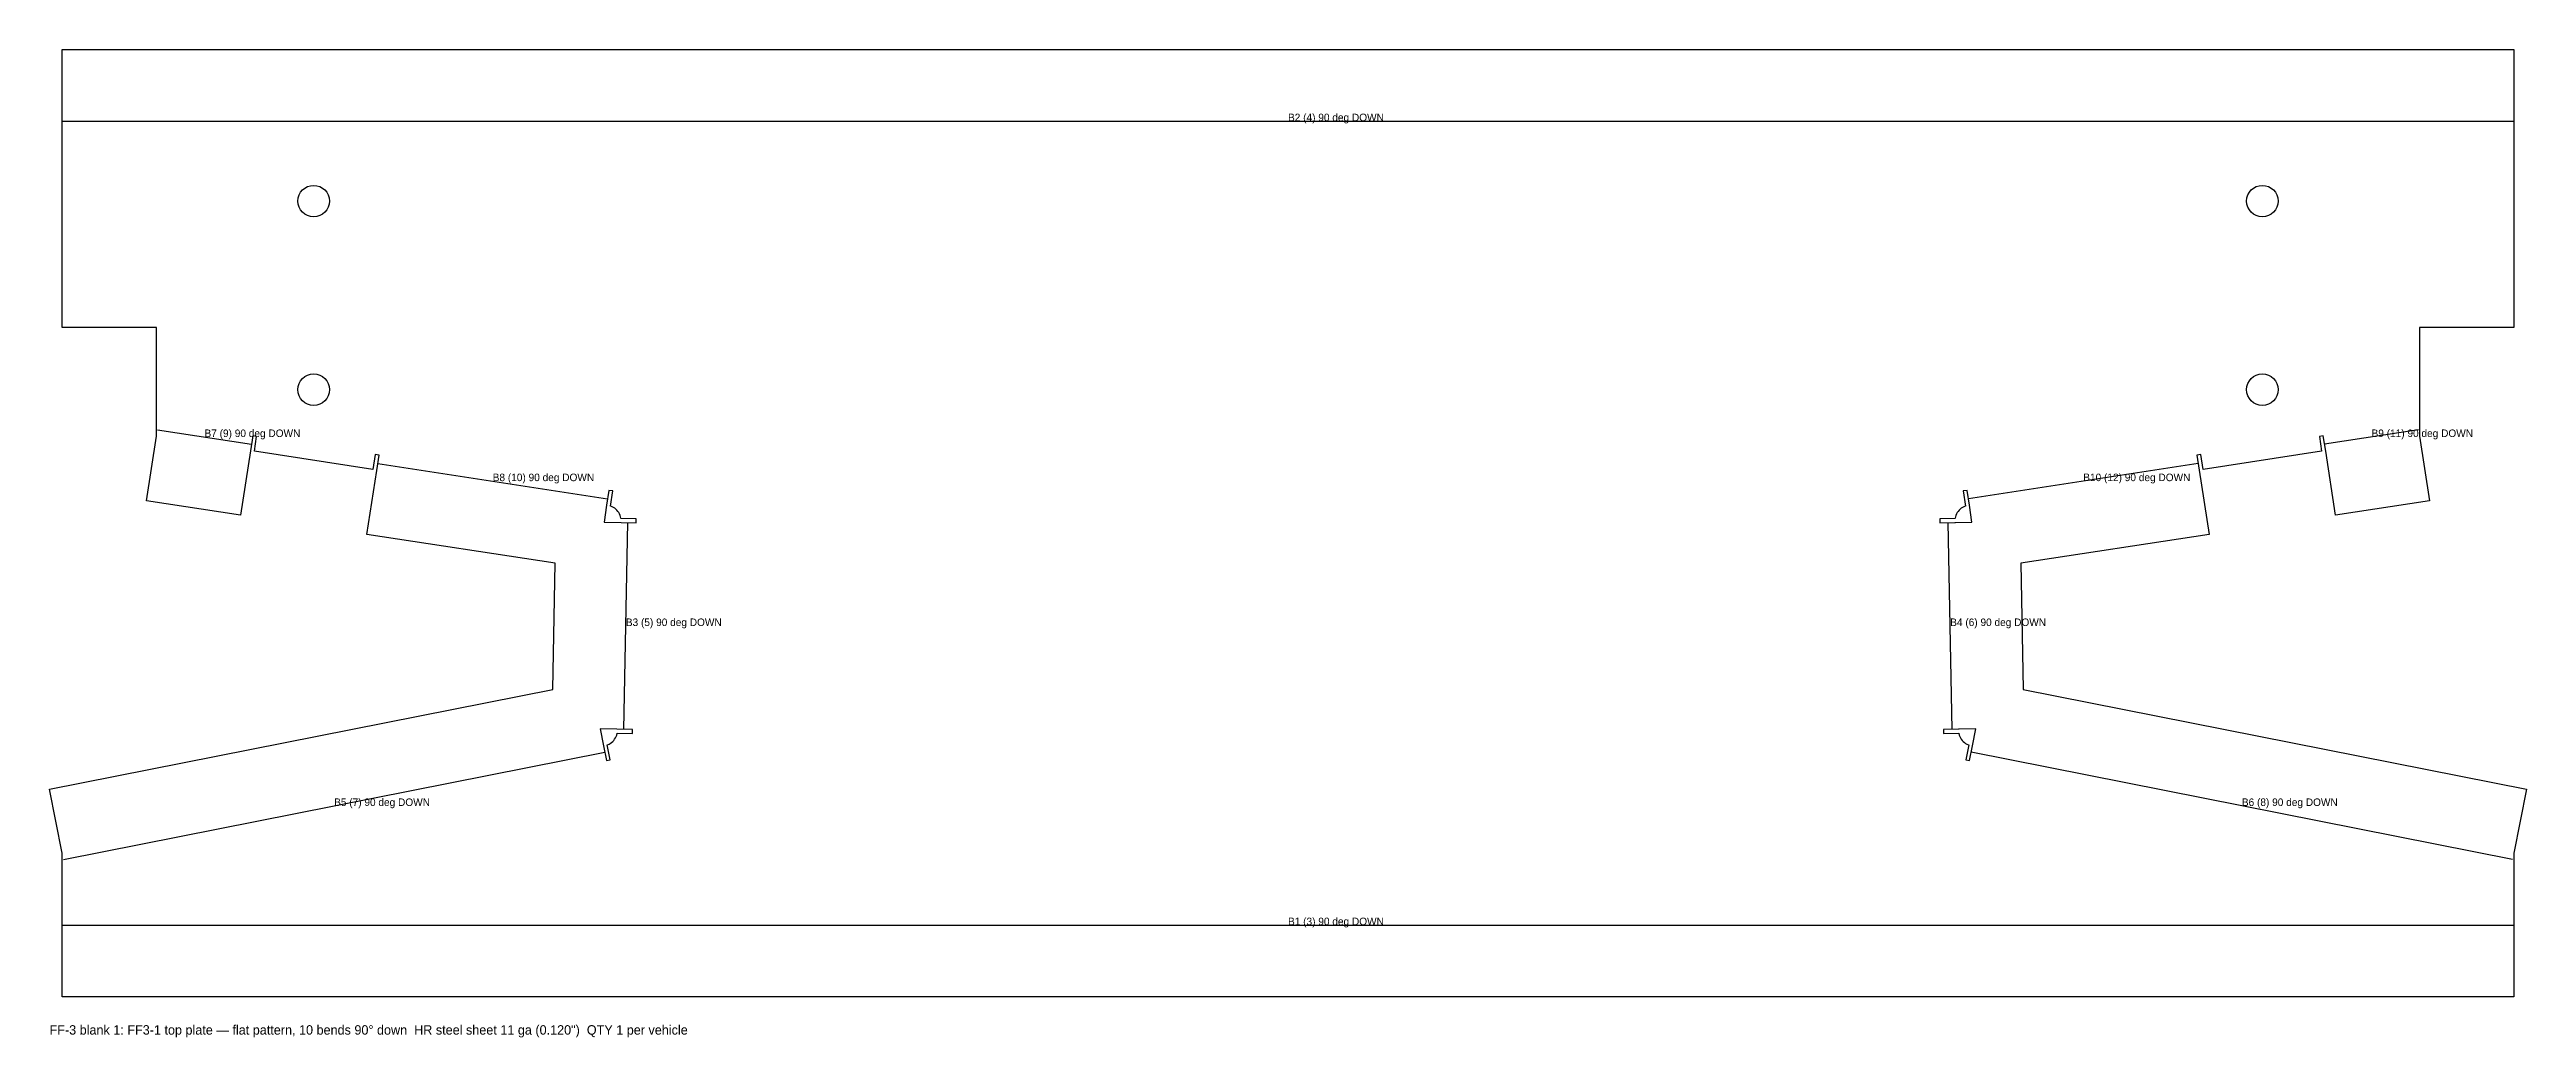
# Model space of a CAD drawing. Header units: inches. Extents: x 0 to 39.4, y -0.6 to 15.1.
import ezdxf

# ---------------------------------------------------------------- set-up
doc = ezdxf.new("R2010")
doc.units = ezdxf.units.IN
doc.header["$MEASUREMENT"] = 0
for name, color, linetype in [('BEND', 5, 'Continuous'), ('CUT', 7, 'Continuous'), ('TEXT', 3, 'Continuous')]:
    doc.layers.add(name, color=color, linetype=linetype)

msp = doc.modelspace()

# ---------------------------------------------------------------- linework, layer by layer
at = {"layer": 'BEND'}
for p, q in [((0.202, 13.933), (39.202, 13.933)), ((1.717, 9.022), (3.212, 8.793)), ((37.686, 9.022), (36.191, 8.793)), ((5.223, 8.486), (8.878, 7.926)), ((34.18, 8.486), (30.526, 7.926)), ((9.138, 4.256), (9.197, 7.546)), ((30.265, 4.256), (30.206, 7.546)), ((0.222, 2.185), (8.833, 3.892)), ((39.181, 2.185), (30.57, 3.892)), ((0.202, 1.141), (39.202, 1.141))]:
    msp.add_line(p, q, dxfattribs=at)
at = {"layer": 'CUT'}
for points in [[(3.039, 7.666), (1.545, 7.895), (1.702, 8.92), (1.702, 10.649), (0.202, 10.649), (0.202, 14.037), (0.202, 15.073), (39.202, 15.073), (39.202, 14.037), (39.202, 10.649), (37.702, 10.649), (37.702, 8.92), (37.859, 7.895), (36.364, 7.666), (36.209, 8.681), (36.209, 8.681), (36.171, 8.927), (36.109, 8.918), (36.145, 8.681), (34.258, 8.392), (34.222, 8.629), (34.16, 8.619), (34.196, 8.383), (34.196, 8.383), (34.353, 7.358), (31.358, 6.899), (31.395, 4.891), (39.403, 3.304), (39.202, 2.287), (39.202, 1.037), (39.202, 0), (0.202, 0), (0.202, 1.037), (0.202, 2.287), (0, 3.304), (8.008, 4.891), (8.045, 6.899), (5.05, 7.358), (5.205, 8.373), (5.243, 8.619), (5.181, 8.629), (5.145, 8.392), (3.258, 8.681), (3.294, 8.918), (3.232, 8.927), (3.196, 8.691), (3.039, 7.666)], [(8.928, 7.808), (8.923, 7.81), (8.96, 8.05), (8.898, 8.059), (8.862, 7.823), (8.821, 7.553), (9.094, 7.548), (9.333, 7.544), (9.334, 7.606), (9.091, 7.611), (9.09, 7.616), (9.085, 7.639), (9.077, 7.662), (9.068, 7.684), (9.056, 7.705), (9.043, 7.724), (9.027, 7.743), (9.01, 7.76), (8.991, 7.775), (8.971, 7.788), (8.95, 7.799), (8.928, 7.808)], [(30.361, 7.724), (30.347, 7.705), (30.335, 7.684), (30.326, 7.662), (30.318, 7.639), (30.313, 7.616), (30.312, 7.611), (30.069, 7.606), (30.07, 7.544), (30.31, 7.548), (30.32, 7.548), (30.582, 7.553), (30.541, 7.823), (30.505, 8.059), (30.443, 8.05), (30.48, 7.81), (30.475, 7.808), (30.453, 7.799), (30.432, 7.788), (30.412, 7.775), (30.393, 7.76), (30.376, 7.743), (30.361, 7.724)], [(9.028, 4.19), (9.029, 4.196), (9.272, 4.191), (9.273, 4.254), (9.024, 4.258), (8.759, 4.263), (8.812, 3.994), (8.859, 3.759), (8.92, 3.771), (8.873, 4.01), (8.878, 4.011), (8.9, 4.022), (8.921, 4.034), (8.941, 4.048), (8.959, 4.065), (8.975, 4.082), (8.99, 4.102), (9.003, 4.122), (9.013, 4.144), (9.022, 4.167), (9.028, 4.19)], [(30.503, 4.022), (30.525, 4.011), (30.53, 4.01), (30.483, 3.771), (30.544, 3.759), (30.591, 3.994), (30.644, 4.263), (30.379, 4.258), (30.369, 4.258), (30.13, 4.254), (30.131, 4.191), (30.374, 4.196), (30.375, 4.19), (30.381, 4.167), (30.39, 4.144), (30.401, 4.122), (30.413, 4.102), (30.428, 4.082), (30.444, 4.065), (30.462, 4.048), (30.482, 4.034), (30.503, 4.022)]]:
    msp.add_lwpolyline(points, close=True, dxfattribs=at)
for centre in [(4.202, 12.662), (35.202, 12.662), (4.202, 9.662), (35.202, 9.662)]:
    msp.add_circle(centre, 0.25, dxfattribs=at)

# ---------------------------------------------------------------- texts
at = {"layer": 'TEXT'}
for s, height, p in [('B2 (4) 90 deg DOWN', 0.12, (19.702, 13.933)), ('B7 (9) 90 deg DOWN', 0.12, (2.465, 8.908)), ('B9 (11) 90 deg DOWN', 0.12, (36.939, 8.908)), ('B8 (10) 90 deg DOWN', 0.12, (7.05, 8.206)), ('B10 (12) 90 deg DOWN', 0.12, (32.353, 8.206)), ('B3 (5) 90 deg DOWN', 0.12, (9.168, 5.901)), ('B4 (6) 90 deg DOWN', 0.12, (30.236, 5.901)), ('B5 (7) 90 deg DOWN', 0.12, (4.527, 3.038)), ('B6 (8) 90 deg DOWN', 0.12, (34.876, 3.038)), ('B1 (3) 90 deg DOWN', 0.12, (19.702, 1.141)), ('FF-3 blank 1: FF3-1 top plate — flat pattern, 10 bends 90° down  HR steel sheet 11 ga (0.120")  QTY 1 per vehicle', 0.15, (0, -0.6))]:
    msp.add_text(s, height=height, dxfattribs=at).set_placement(p)

doc.saveas('drawing.dxf')
